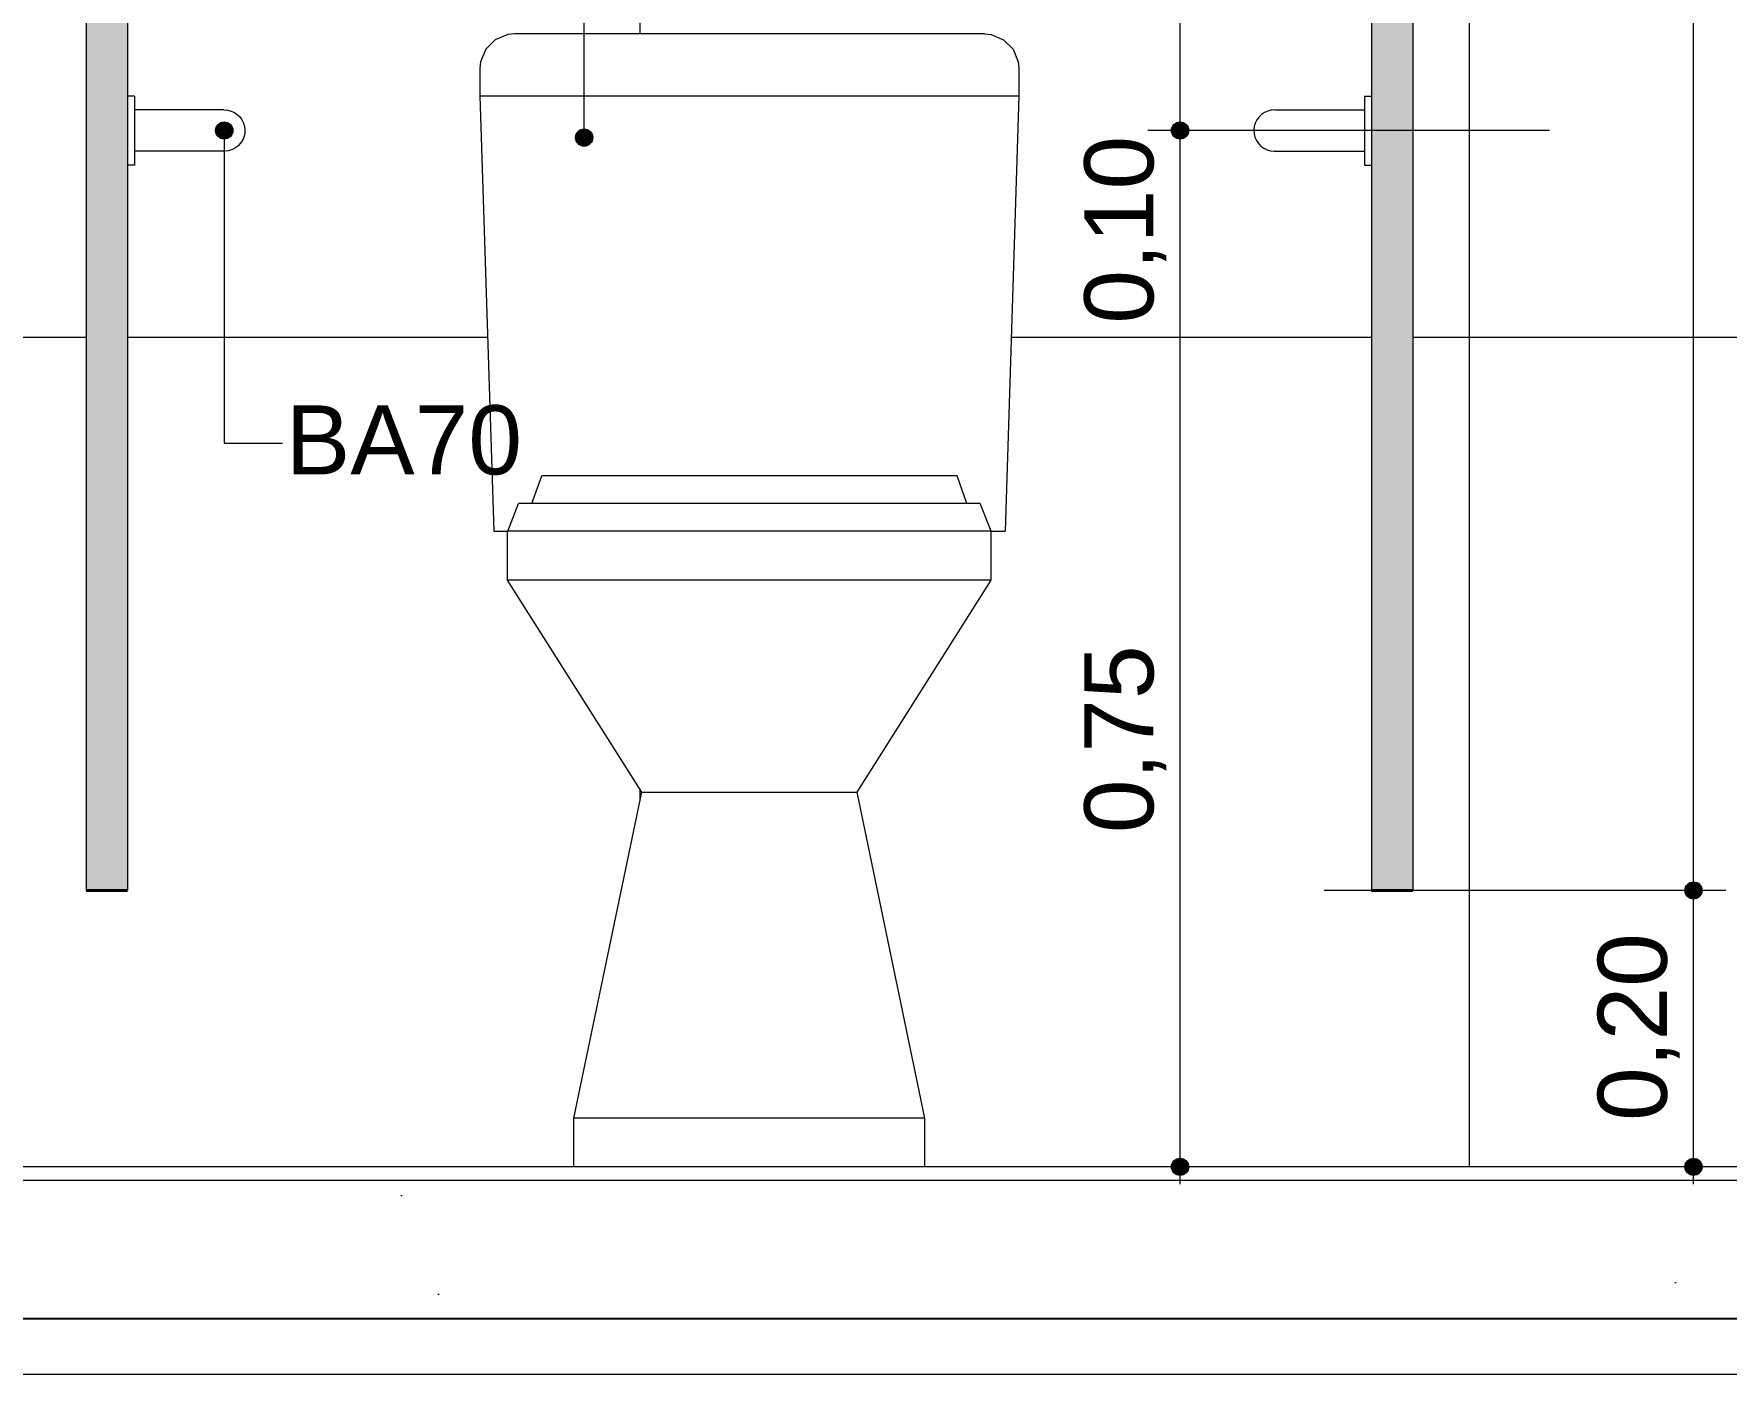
# Model space of a CAD drawing. Header units: metres. Extents: x -1.8 to 75.3, y -2 to 2.8.
# Drawn here: x 30.625 to 31.849, y -2.048 to -1.078 of the extents above; entities that cross this region are included whole.
import ezdxf

# ---------------------------------------------------------------- set-up
doc = ezdxf.new("R2010")
doc.units = ezdxf.units.M
doc.header["$MEASUREMENT"] = 0
doc.layers.add('COTAS CORTE', color=7, linetype='Continuous')
doc.layers.add('NOTAS-LAYOUT.EXEC', color=7, linetype='Continuous')
for name, color, linetype, lineweight, true_color in [('COTAS CORTE_Caneta_No__25', 7, 'Continuous', 13, 0x982312), ('LAJES.EST_Caneta_No__254', 7, 'Continuous', 0, 0xd1c9ad), ('LAJES.EST_Caneta_No__97', 7, 'Continuous', 13, 0x6b6b6b), ('LOUCAS-METAIS.ARQ_Caneta_No__13', 7, 'Continuous', 0, 0xaaaaaa), ('LOUCAS-METAIS.ARQ_Caneta_No__96', 7, 'Continuous', 0, 0xb6b6b6), ('PAREDE CONSTRUIR_Caneta_No__97', 7, 'Continuous', 13, 0x6b6b6b), ('PAREDE.ARQ_Caneta_No__97', 7, 'Continuous', 13, 0x6b6b6b)]:
    doc.layers.add(name, color=color, linetype=linetype, lineweight=lineweight, true_color=true_color)
for name, color, linetype, lineweight in [('LAJES.EST_Caneta_No__241', 7, 'Continuous', 13), ('LAJES.EST_Caneta_No__4', 7, 'Continuous', 25), ('LAJES.EST_Caneta_No__7', 7, 'Continuous', 13), ('NOTAS-LAYOUT.EXEC_Caneta_No__241', 7, 'Continuous', 13), ('NOTAS-LAYOUT.EXEC_Caneta_No__5', 7, 'Continuous', 20), ('PAREDE.ARQ_Caneta_No__1', 7, 'Continuous', 40), ('PAREDE.ARQ_Caneta_No__241', 7, 'Continuous', 13)]:
    doc.layers.add(name, color=color, linetype=linetype, lineweight=lineweight)
doc.styles.add('GENERATED_STYLE_1', font='arial.ttf')
doc.dimstyles.new('GENERATED_STYLE__2', dxfattribs={"dimtxt": 0.05, "dimasz": 0.02375, "dimexe": 0.18, "dimexo": 0.267183, "dimgap": 0, "dimtad": 1, "dimzin": 0, "dimdsep": 46, "dimtxsty": 'GENERATED_STYLE_1', "dimblk": 'ARROWHEAD_11', "dimblk1": 'ARROWHEAD_11', "dimblk2": 'ARROWHEAD_11', "dimcen": 0.09, "dimclrd": 256, "dimclre": 256, "dimclrt": 256, "dimadec": 0, "dimazin": 0, "dimtfac": 1, "dimtdec": 4, "dimtmove": 0, "dimatfit": 3, "dimfxl": 0, "dimtolj": 1, "dimtzin": 0, "dimarcsym": 0})
pattern_1 = [(45, (66.262766, -1.873244), (-0.0079549513, 0.0079549513), [0, -0.0075, 0, -0.01125]), (110, (66.287766, -1.873244), (0.010571542, 0.0038477266), [0, -0.0055, 0, -0.0095])]

# ---------------------------------------------------------------- blocks, each defined once
blk = doc.blocks.new('*D135', base_point=(66.2628, -1.8982))
at = {"layer": 'COTAS CORTE_Caneta_No__25', "linetype": 'Continuous', "lineweight": 13, "true_color": 0x982312}
for points in [[(29.4697, 1.2518), (29.4702, 1.2494), (29.4716, 1.2473), (29.4736, 1.246), (29.476, 1.2455), (29.4784, 1.246), (29.4804, 1.2473), (29.4818, 1.2494), (29.4822, 1.2518), (29.4818, 1.2541), (29.4804, 1.2562), (29.4784, 1.2575), (29.476, 1.258), (29.4736, 1.2575), (29.4716, 1.2562), (29.4702, 1.2541)], [(29.4697, -1.8982), (29.4702, -1.9006), (29.4716, -1.9027), (29.4736, -1.904), (29.476, -1.9045), (29.4784, -1.904), (29.4804, -1.9027), (29.4818, -1.9006), (29.4822, -1.8982), (29.4818, -1.8959), (29.4804, -1.8938), (29.4784, -1.8925), (29.476, -1.892), (29.4736, -1.8925), (29.4716, -1.8938), (29.4702, -1.8959)]]:
    blk.add_hatch(color=24, dxfattribs=at).paths.add_polyline_path(points)
at = {"layer": 'COTAS CORTE_Caneta_No__25', "color": 24, "linetype": 'Continuous', "lineweight": 13, "true_color": 0x982312}
for p, q in [((29.4697, 1.2518), (29.4525, 1.2518)), ((29.7432, 1.2518), (29.4822, 1.2518)), ((29.476, -1.892), (29.476, 1.2455)), ((29.4697, -1.8982), (29.4525, -1.8982)), ((29.476, -1.9107), (29.476, -1.9045)), ((29.7432, -1.8982), (29.4822, -1.8982))]:
    blk.add_line(p, q, dxfattribs=at)
for centre in [(29.476, 1.2518), (29.476, -1.8982)]:
    blk.add_circle(centre, 0.00625, dxfattribs=at)
at = {"layer": 'COTAS CORTE_Caneta_No__25', "color": 24, "lineweight": 13, "true_color": 0x982312, "char_height": 0.05, "attachment_point": 7, "rotation": 90, "style": 'GENERATED_STYLE_1'}
for s, insert in [('\\A1;{\\pql;\\fArial|b0|i0|c0|p0;\\W1.000000;0,01}', (29.466, 1.112)), ('\\A1;{\\pql;\\fArial|b0|i0|c0|p0;\\W1.000000;3,15}', (29.466, -0.4567))]:
    blk.add_mtext(s, dxfattribs=dict(at, insert=insert))
blk = doc.blocks.new('ARROWHEAD_11')
at = {"color": 0, "linetype": 'Continuous', "lineweight": 0}
blk.add_line((0, 0), (-1, 0), dxfattribs=at)
at = {"color": 0, "linetype": 'Continuous', "lineweight": 0, "const_width": 0.25, "flags": 128}
blk.add_lwpolyline([(-0.125, 0, 1), (0.125, 0, 1)], format="xyb", close=True, dxfattribs=at)
blk = doc.blocks.new('*D139', base_point=(66.2628, -1.8982))
at = {"layer": 'COTAS CORTE_Caneta_No__25', "linetype": 'Continuous', "lineweight": 13, "true_color": 0x982312}
for points in [[(31.8194, -1.6982), (31.8199, -1.7006), (31.8213, -1.7027), (31.8233, -1.704), (31.8257, -1.7045), (31.8281, -1.704), (31.8301, -1.7027), (31.8315, -1.7006), (31.8319, -1.6982), (31.8315, -1.6959), (31.8301, -1.6938), (31.8281, -1.6925), (31.8257, -1.692), (31.8233, -1.6925), (31.8213, -1.6938), (31.8199, -1.6959)], [(31.8194, -1.8982), (31.8199, -1.9006), (31.8213, -1.9027), (31.8233, -1.904), (31.8257, -1.9045), (31.8281, -1.904), (31.8301, -1.9027), (31.8315, -1.9006), (31.8319, -1.8982), (31.8315, -1.8959), (31.8301, -1.8938), (31.8281, -1.8925), (31.8257, -1.892), (31.8233, -1.8925), (31.8213, -1.8938), (31.8199, -1.8959)]]:
    blk.add_hatch(color=24, dxfattribs=at).paths.add_polyline_path(points)
at = {"layer": 'COTAS CORTE_Caneta_No__25', "color": 24, "linetype": 'Continuous', "lineweight": 13, "true_color": 0x982312}
for p, q in [((31.8194, -1.6982), (31.5585, -1.6982)), ((31.8491, -1.6982), (31.8319, -1.6982)), ((31.8257, -1.892), (31.8257, -1.7045)), ((31.8194, -1.8982), (31.8023, -1.8982)), ((31.8257, -1.9107), (31.8257, -1.9045)), ((32.0929, -1.8982), (31.8319, -1.8982))]:
    blk.add_line(p, q, dxfattribs=at)
for centre in [(31.8257, -1.6982), (31.8257, -1.8982)]:
    blk.add_circle(centre, 0.00625, dxfattribs=at)
at = {"layer": 'COTAS CORTE_Caneta_No__25', "color": 24, "lineweight": 13, "true_color": 0x982312, "insert": (31.8157, -1.865), "char_height": 0.05, "attachment_point": 7, "rotation": 90, "style": 'GENERATED_STYLE_1'}
blk.add_mtext('\\A1;{\\pql;\\fArial|b0|i0|c0|p0;\\W1.000000;0,20}', dxfattribs=at)
blk = doc.blocks.new('*D140', base_point=(66.2628, -1.8982))
at = {"layer": 'COTAS CORTE_Caneta_No__25', "linetype": 'Continuous', "lineweight": 13, "true_color": 0x982312}
for points in [[(31.8194, 0.1018), (31.8199, 0.0994), (31.8213, 0.0973), (31.8233, 0.096), (31.8257, 0.0955), (31.8281, 0.096), (31.8301, 0.0973), (31.8315, 0.0994), (31.8319, 0.1018), (31.8315, 0.1041), (31.8301, 0.1062), (31.8281, 0.1075), (31.8257, 0.108), (31.8233, 0.1075), (31.8213, 0.1062), (31.8199, 0.1041)], [(31.8194, -1.6982), (31.8199, -1.7006), (31.8213, -1.7027), (31.8233, -1.704), (31.8257, -1.7045), (31.8281, -1.704), (31.8301, -1.7027), (31.8315, -1.7006), (31.8319, -1.6982), (31.8315, -1.6959), (31.8301, -1.6938), (31.8281, -1.6925), (31.8257, -1.692), (31.8233, -1.6925), (31.8213, -1.6938), (31.8199, -1.6959)]]:
    blk.add_hatch(color=24, dxfattribs=at).paths.add_polyline_path(points)
at = {"layer": 'COTAS CORTE_Caneta_No__25', "color": 24, "linetype": 'Continuous', "lineweight": 13, "true_color": 0x982312}
for p, q in [((31.8257, 0.108), (31.8257, 0.1143)), ((31.8194, 0.1018), (31.5585, 0.1018)), ((31.8491, 0.1018), (31.8319, 0.1018)), ((31.8257, -1.692), (31.8257, 0.0955))]:
    blk.add_line(p, q, dxfattribs=at)
blk.add_circle((31.8257, 0.1018), 0.00625, dxfattribs=at)
at = {"layer": 'COTAS CORTE_Caneta_No__25', "color": 24, "lineweight": 13, "true_color": 0x982312, "insert": (31.8157, -0.865), "char_height": 0.05, "attachment_point": 7, "rotation": 90, "style": 'GENERATED_STYLE_1'}
blk.add_mtext('\\A1;{\\pql;\\fArial|b0|i0|c0|p0;\\W1.000000;1,80}', dxfattribs=at)
blk = doc.blocks.new('*D144', base_point=(66.2628, -1.8982))
at = {"layer": 'COTAS CORTE_Caneta_No__25', "linetype": 'Continuous', "lineweight": 13, "true_color": 0x982312}
for points in [[(31.4479, -1.1482), (31.4484, -1.1506), (31.4498, -1.1527), (31.4518, -1.154), (31.4542, -1.1545), (31.4566, -1.154), (31.4586, -1.1527), (31.46, -1.1506), (31.4604, -1.1482), (31.46, -1.1459), (31.4586, -1.1438), (31.4566, -1.1425), (31.4542, -1.142), (31.4518, -1.1425), (31.4498, -1.1438), (31.4484, -1.1459)], [(31.4479, -1.8982), (31.4484, -1.9006), (31.4498, -1.9027), (31.4518, -1.904), (31.4542, -1.9045), (31.4566, -1.904), (31.4586, -1.9027), (31.46, -1.9006), (31.4604, -1.8982), (31.46, -1.8959), (31.4586, -1.8938), (31.4566, -1.8925), (31.4542, -1.892), (31.4518, -1.8925), (31.4498, -1.8938), (31.4484, -1.8959)]]:
    blk.add_hatch(color=24, dxfattribs=at).paths.add_polyline_path(points)
at = {"layer": 'COTAS CORTE_Caneta_No__25', "color": 24, "linetype": 'Continuous', "lineweight": 13, "true_color": 0x982312}
for p, q in [((31.4479, -1.1482), (31.4308, -1.1482)), ((31.7214, -1.1482), (31.4604, -1.1482)), ((31.4542, -1.892), (31.4542, -1.1545)), ((31.4479, -1.8982), (31.4308, -1.8982)), ((31.4542, -1.9107), (31.4542, -1.9045)), ((31.7214, -1.8982), (31.4604, -1.8982))]:
    blk.add_line(p, q, dxfattribs=at)
for centre in [(31.4542, -1.1482), (31.4542, -1.8982)]:
    blk.add_circle(centre, 0.00625, dxfattribs=at)
at = {"layer": 'COTAS CORTE_Caneta_No__25', "color": 24, "lineweight": 13, "true_color": 0x982312, "char_height": 0.05, "attachment_point": 7, "rotation": 90, "style": 'GENERATED_STYLE_1'}
for s, insert in [('\\A1;{\\pql;\\fArial|b0|i0|c0|p0;\\W1.000000;0,10}', (31.4442, -1.288)), ('\\A1;{\\pql;\\fArial|b0|i0|c0|p0;\\W1.000000;0,75}', (31.4442, -1.6567))]:
    blk.add_mtext(s, dxfattribs=dict(at, insert=insert))
blk = doc.blocks.new('*D145', base_point=(66.2628, -1.8982))
at = {"layer": 'COTAS CORTE_Caneta_No__25', "linetype": 'Continuous', "lineweight": 13, "true_color": 0x982312}
for points in [[(31.4479, -1.0482), (31.4484, -1.0506), (31.4498, -1.0527), (31.4518, -1.054), (31.4542, -1.0545), (31.4566, -1.054), (31.4586, -1.0527), (31.46, -1.0506), (31.4604, -1.0482), (31.46, -1.0459), (31.4586, -1.0438), (31.4566, -1.0425), (31.4542, -1.042), (31.4518, -1.0425), (31.4498, -1.0438), (31.4484, -1.0459)], [(31.4479, -1.1482), (31.4484, -1.1506), (31.4498, -1.1527), (31.4518, -1.154), (31.4542, -1.1545), (31.4566, -1.154), (31.4586, -1.1527), (31.46, -1.1506), (31.4604, -1.1482), (31.46, -1.1459), (31.4586, -1.1438), (31.4566, -1.1425), (31.4542, -1.142), (31.4518, -1.1425), (31.4498, -1.1438), (31.4484, -1.1459)]]:
    blk.add_hatch(color=24, dxfattribs=at).paths.add_polyline_path(points)
at = {"layer": 'COTAS CORTE_Caneta_No__25', "color": 24, "linetype": 'Continuous', "lineweight": 13, "true_color": 0x982312}
for p, q in [((31.4479, -1.0482), (31.4308, -1.0482)), ((31.7214, -1.0482), (31.4604, -1.0482)), ((31.4542, -1.142), (31.4542, -1.0545)), ((31.4479, -1.1482), (31.4308, -1.1482)), ((31.7214, -1.1482), (31.4604, -1.1482))]:
    blk.add_line(p, q, dxfattribs=at)
for centre in [(31.4542, -1.0482), (31.4542, -1.1482)]:
    blk.add_circle(centre, 0.00625, dxfattribs=at)
blk = doc.blocks.new('Label_22_8', base_point=(31.023, -1.1533))
at = {"layer": 'NOTAS-LAYOUT.EXEC', "linetype": 'Continuous', "lineweight": 0, "true_color": 0x000000}
blk.add_hatch(color=18, dxfattribs=at).paths.add_polyline_path([(31.0168, -1.1533), (31.0172, -1.1557), (31.0186, -1.1577), (31.0206, -1.1591), (31.023, -1.1595), (31.0254, -1.1591), (31.0274, -1.1577), (31.0288, -1.1557), (31.0293, -1.1533), (31.0288, -1.1509), (31.0274, -1.1489), (31.0254, -1.1475), (31.023, -1.147), (31.0206, -1.1475), (31.0186, -1.1489), (31.0172, -1.1509)])
at = {"layer": 'NOTAS-LAYOUT.EXEC_Caneta_No__241', "color": 7, "linetype": 'Continuous', "lineweight": 13}
for p, q in [((31.023, -1.147), (31.023, -0.8998)), ((31.023, -0.8998), (31.173, -0.8998))]:
    blk.add_line(p, q, dxfattribs=at)
at = {"layer": 'NOTAS-LAYOUT.EXEC_Caneta_No__5', "color": 7, "linetype": 'Continuous', "lineweight": 20}
blk.add_circle((31.023, -1.1533), 0.00625, dxfattribs=at)
at = {"layer": 'NOTAS-LAYOUT.EXEC_Caneta_No__241', "color": 7, "lineweight": 13, "insert": (31.1755, -0.8725), "char_height": 0.05, "attachment_point": 1, "style": 'GENERATED_STYLE_1'}
blk.add_mtext('\\A1;{\\pql;\\pt0,241;\\fArial|b0|i0|c0|p0;\\W1.000000;VS01\\fArial|b0|i0|c0|p0;\\W1.000000;\\A1{\\H.66x;\\S^  ;}\\fArial|b0|i0|c0|p0;\\W1.000000;\\fArial|b0|i0|c0|p0;\\W1.000000;\\A1{\\H.66x;\\S^  ;}\\fArial|b0|i0|c0|p0;\\W1.000000;\\fArial|b0|i0|c0|p0;\\W1.000000;\\fArial|b0|i0|c0|p0;\\W1.000000;\\fArial|b0|i0|c0|p0;\\W1.000000;\\fArial|b0|i0|c0|p0;\\W1.000000;\\fArial|b0|i0|c0|p0;\\W1.000000;\\fArial|b0|i0|c0|p0;\\W1.000000;\\A1{\\H.66x;\\S^  ;}\\fArial|b0|i0|c0|p0;\\W1.000000;\\fArial|b0|i0|c0|p0;\\W1.000000;\\A1{\\H.66x;\\S^  ;}\\fArial|b0|i0|c0|p0;\\W1.000000;\\fArial|b0|i0|c0|p0;\\W1.000000;\\fArial|b0|i0|c0|p0;\\W1.000000;\\fArial|b0|i0|c0|p0;\\W1.000000;\\fArial|b0|i0|c0|p0;\\W1.000000;\\fArial|b0|i0|c0|p0;\\W1.000000;\\fArial|b0|i0|c0|p0;\\W1.000000;\\A1{\\H.66x;\\S^  ;}\\fArial|b0|i0|c0|p0;\\W1.000000;\\fArial|b0|i0|c0|p0;\\W1.000000;\\A1{\\H.66x;\\S^  ;}\\fArial|b0|i0|c0|p0;\\W1.000000;\\fArial|b0|i0|c0|p0;\\W1.000000;\\fArial|b0|i0|c0|p0;\\W1.000000;\\fArial|b0|i0|c0|p0;\\W1.000000;\\fArial|b0|i0|c0|p0;\\W1.000000;\\fArial|b0|i0|c0|p0;\\W1.000000;\\fArial|b0|i0|c0|p0;\\W1.000000;\\A1{\\H.66x;\\S^  ;}\\fArial|b0|i0|c0|p0;\\W1.000000;\\fArial|b0|i0|c0|p0;\\W1.000000;\\A1{\\H.66x;\\S^  ;}\\fArial|b0|i0|c0|p0;\\W1.000000;\\fArial|b0|i0|c0|p0;\\W1.000000;\\fArial|b0|i0|c0|p0;\\W1.000000;\\fArial|b0|i0|c0|p0;\\W1.000000;\\fArial|b0|i0|c0|p0;\\W1.000000;\\fArial|b0|i0|c0|p0;\\W1.000000;\\fArial|b0|i0|c0|p0;\\W1.000000;\\A1{\\H.66x;\\S^  ;}\\fArial|b0|i0|c0|p0;\\W1.000000;\\fArial|b0|i0|c0|p0;\\W1.000000;\\A1{\\H.66x;\\S^  ;}\\fArial|b0|i0|c0|p0;\\W1.000000;\\fArial|b0|i0|c0|p0;\\W1.000000;\\fArial|b0|i0|c0|p0;\\W1.000000;\\fArial|b0|i0|c0|p0;\\W1.000000;\\fArial|b0|i0|c0|p0;\\W1.000000;\\fArial|b0|i0|c0|p0;\\W1.000000;\\fArial|b0|i0|c0|p0;\\W1.000000;\\A1{\\H.66x;\\S^  ;}\\fArial|b0|i0|c0|p0;\\W1.000000;}', dxfattribs=at)
blk = doc.blocks.new('Label_26_8', base_point=(30.7626, -1.1482))
at = {"layer": 'NOTAS-LAYOUT.EXEC', "linetype": 'Continuous', "lineweight": 0, "true_color": 0x000000}
blk.add_hatch(color=18, dxfattribs=at).paths.add_polyline_path([(30.7563, -1.1482), (30.7568, -1.1506), (30.7582, -1.1527), (30.7602, -1.154), (30.7626, -1.1545), (30.765, -1.154), (30.767, -1.1527), (30.7684, -1.1506), (30.7688, -1.1482), (30.7684, -1.1459), (30.767, -1.1438), (30.765, -1.1425), (30.7626, -1.142), (30.7602, -1.1425), (30.7582, -1.1438), (30.7568, -1.1459)])
at = {"layer": 'NOTAS-LAYOUT.EXEC_Caneta_No__241', "color": 7, "linetype": 'Continuous', "lineweight": 13}
for p, q in [((30.7626, -1.1545), (30.7626, -1.3745)), ((30.7626, -1.3745), (30.8047, -1.3745))]:
    blk.add_line(p, q, dxfattribs=at)
at = {"layer": 'NOTAS-LAYOUT.EXEC_Caneta_No__5', "color": 7, "linetype": 'Continuous', "lineweight": 20}
blk.add_circle((30.7626, -1.1482), 0.00625, dxfattribs=at)
at = {"layer": 'NOTAS-LAYOUT.EXEC_Caneta_No__241', "color": 7, "lineweight": 13, "insert": (30.8072, -1.3471), "char_height": 0.05, "attachment_point": 1, "style": 'GENERATED_STYLE_1'}
blk.add_mtext('\\A1;{\\pql;\\pt0,241;\\fArial|b0|i0|c0|p0;\\W1.000000;BA70\\fArial|b0|i0|c0|p0;\\W1.000000;\\A1{\\H.66x;\\S^  ;}\\fArial|b0|i0|c0|p0;\\W1.000000;\\fArial|b0|i0|c0|p0;\\W1.000000;\\A1{\\H.66x;\\S^  ;}\\fArial|b0|i0|c0|p0;\\W1.000000;\\fArial|b0|i0|c0|p0;\\W1.000000;\\fArial|b0|i0|c0|p0;\\W1.000000;\\fArial|b0|i0|c0|p0;\\W1.000000;\\fArial|b0|i0|c0|p0;\\W1.000000;\\fArial|b0|i0|c0|p0;\\W1.000000;\\fArial|b0|i0|c0|p0;\\W1.000000;\\A1{\\H.66x;\\S^  ;}\\fArial|b0|i0|c0|p0;\\W1.000000;\\fArial|b0|i0|c0|p0;\\W1.000000;\\A1{\\H.66x;\\S^  ;}\\fArial|b0|i0|c0|p0;\\W1.000000;\\fArial|b0|i0|c0|p0;\\W1.000000;\\fArial|b0|i0|c0|p0;\\W1.000000;\\fArial|b0|i0|c0|p0;\\W1.000000;\\fArial|b0|i0|c0|p0;\\W1.000000;\\fArial|b0|i0|c0|p0;\\W1.000000;\\fArial|b0|i0|c0|p0;\\W1.000000;\\A1{\\H.66x;\\S^  ;}\\fArial|b0|i0|c0|p0;\\W1.000000;\\fArial|b0|i0|c0|p0;\\W1.000000;\\A1{\\H.66x;\\S^  ;}\\fArial|b0|i0|c0|p0;\\W1.000000;\\fArial|b0|i0|c0|p0;\\W1.000000;\\fArial|b0|i0|c0|p0;\\W1.000000;\\fArial|b0|i0|c0|p0;\\W1.000000;\\fArial|b0|i0|c0|p0;\\W1.000000;\\fArial|b0|i0|c0|p0;\\W1.000000;\\fArial|b0|i0|c0|p0;\\W1.000000;\\A1{\\H.66x;\\S^  ;}\\fArial|b0|i0|c0|p0;\\W1.000000;\\fArial|b0|i0|c0|p0;\\W1.000000;\\A1{\\H.66x;\\S^  ;}\\fArial|b0|i0|c0|p0;\\W1.000000;\\fArial|b0|i0|c0|p0;\\W1.000000;\\fArial|b0|i0|c0|p0;\\W1.000000;\\fArial|b0|i0|c0|p0;\\W1.000000;\\fArial|b0|i0|c0|p0;\\W1.000000;\\fArial|b0|i0|c0|p0;\\W1.000000;\\fArial|b0|i0|c0|p0;\\W1.000000;\\A1{\\H.66x;\\S^  ;}\\fArial|b0|i0|c0|p0;\\W1.000000;\\fArial|b0|i0|c0|p0;\\W1.000000;\\A1{\\H.66x;\\S^  ;}\\fArial|b0|i0|c0|p0;\\W1.000000;\\fArial|b0|i0|c0|p0;\\W1.000000;\\fArial|b0|i0|c0|p0;\\W1.000000;\\fArial|b0|i0|c0|p0;\\W1.000000;\\fArial|b0|i0|c0|p0;\\W1.000000;\\fArial|b0|i0|c0|p0;\\W1.000000;\\fArial|b0|i0|c0|p0;\\W1.000000;\\A1{\\H.66x;\\S^  ;}\\fArial|b0|i0|c0|p0;\\W1.000000;}', dxfattribs=at)

msp = doc.modelspace()

# ---------------------------------------------------------------- hatches: boundary and pattern name
at = {"layer": 'LAJES.EST_Caneta_No__254', "linetype": 'Continuous', "lineweight": 0, "true_color": 0xd1c9ad}
h = msp.add_hatch(dxfattribs=at)
h.set_pattern_fill('Haie_OD_0008', color=9, style=0, pattern_type=2)
h.set_pattern_definition([(45, (66.26277, -1.39824), (-0.159099, 0.159099), [0, -0.15, 0, -0.225]), (110, (66.76277, -1.39824), (0.2114308, 0.0769545), [0, -0.11, 0, -0.19])])
h.paths.add_polyline_path([(29.759, -1.9082), (33.6631, -1.9082), (33.6631, -1.8982), (29.759, -1.8982)])
at = {"layer": 'LAJES.EST_Caneta_No__97', "linetype": 'Continuous', "lineweight": 13, "true_color": 0x6b6b6b}
h = msp.add_hatch(dxfattribs=at)
h.set_pattern_fill('AR_CONC_0008', color=251, style=0, pattern_type=2)
h.set_pattern_definition([(50, (66.26277, -1.89824), (-0.546554, 0.047817), [0.05715, -0.62865]), (355, (66.26277, -1.89824), (-0.10573, 0.5731705), [0.04572, -0.502922]), (100.4514, (66.3083, -1.90223), (0.440824, 0.525353), [0.04857, -0.534271]), (46.1842, (66.2628, -1.74584), (-0.813237, 0.126127), [0.085725, -0.942975]), (96.6356, (66.3305, -1.75635), (0.712212, 0.742278), [0.072855, -0.801407]), (351.1842, (66.2628, -1.74584), (0.712212, 0.742278), [0.06858, -0.75438]), (21, (66.33897, -1.78394), (-0.454843, 0.3067956), [0.05715, -0.62865]), (326, (66.33897, -1.78394), (0.185406, 0.552564), [0.04572, -0.50292]), (71.4514, (66.37687, -1.8095), (0.640249, 0.245768), [0.04857, -0.53427]), (37.5, (66.26277, -1.89824), (0.0092658, 0.2536651), [0, -0.496824, 0, -0.51054, 0, -0.504825]), (7.5, (66.26277, -1.89824), (0.200459, 0.3005417), [0, -0.291084, 0, -0.485394, 0, -0.192405]), (327.5, (66.09284, -1.89824), (-0.4067718, 0.0171862), [0, -0.1905, 0, -0.59436, 0, -0.78867]), (317.5, (66.01664, -1.89824), (0.4443875, 0.0762795), [0, -0.24765, 0, -0.394716, 0, -0.56007])])
h.paths.add_polyline_path([(29.759, -2.0082), (33.6631, -2.0082), (33.6631, -1.9082), (29.759, -1.9082)])
at = {"layer": 'PAREDE CONSTRUIR_Caneta_No__97', "linetype": 'Continuous', "lineweight": 13, "true_color": 0x6b6b6b}
h = msp.add_hatch(dxfattribs=at)
h.set_pattern_fill('Ceramica_60_x_60_0008', color=251, style=0, pattern_type=2)
h.set_pattern_definition([(0, (33.4631, -1.89824), (0, 0.6), []), (90, (33.4631, -1.89824), (-0.6, 0), [])])
h.paths.add_polyline_path([(29.759, 1.2518), (29.759, 1.1418), (29.769, 1.1418), (29.769, 1.0918), (29.769, 0.3118), (29.769, 0.2618), (29.759, 0.2618), (29.759, -1.8982), (31.0156, -1.8982), (31.0156, -1.8629), (31.0647, -1.627), (30.9676, -1.4736), (30.9676, -1.4382), (30.9576, -1.4382), (30.9476, -1.1232), (30.9476, -1.1032), (30.9481, -1.0984), (30.9518, -1.0894), (30.9587, -1.0825), (30.9677, -1.0787), (30.9726, -1.0782), (31.1226, -1.0782), (31.1226, -1.0732), (31.1626, -1.0732), (31.1626, -1.0782), (31.3126, -1.0782), (31.3175, -1.0787), (31.3265, -1.0825), (31.3334, -1.0894), (31.3371, -1.0984), (31.3376, -1.1032), (31.3376, -1.1232), (31.3276, -1.4382), (31.3176, -1.4382), (31.3176, -1.4736), (31.2205, -1.627), (31.2696, -1.8629), (31.2696, -1.8982), (31.9456, -1.8982), (31.9456, -1.8629), (31.9947, -1.627), (31.8976, -1.4736), (31.8976, -1.4382), (31.8876, -1.4382), (31.8776, -1.1232), (31.8776, -1.1032), (31.8781, -1.0984), (31.8818, -1.0894), (31.8887, -1.0825), (31.8977, -1.0787), (31.9026, -1.0782), (32.0526, -1.0782), (32.0526, -1.0732), (32.0926, -1.0732), (32.0926, -1.0782), (32.2426, -1.0782), (32.2475, -1.0787), (32.2565, -1.0825), (32.2634, -1.0894), (32.2671, -1.0984), (32.2676, -1.1032), (32.2676, -1.1232), (32.2576, -1.4382), (32.2476, -1.4382), (32.2476, -1.4736), (32.1505, -1.627), (32.1996, -1.8629), (32.1996, -1.8982), (33.4631, -1.8982), (33.4631, 0.2618), (33.4531, 0.2618), (33.4531, 0.3118), (33.4531, 1.0918), (33.4531, 1.1418), (33.4631, 1.1418), (33.4631, 1.2518)])
h.paths.add_polyline_path([(29.8877, -0.4501), (29.8882, -0.4427), (29.8909, -0.4357), (29.8956, -0.4299), (29.9017, -0.4257), (29.9089, -0.4235), (29.9163, -0.4235), (29.9234, -0.4257), (29.9296, -0.4299), (29.9342, -0.4357), (29.937, -0.4427), (29.9375, -0.4501), (29.9359, -0.4574), (29.9321, -0.4638), (29.9276, -0.4681), (29.9276, -1.1285), (29.9296, -1.1299), (29.9342, -1.1357), (29.937, -1.1427), (29.9375, -1.1501), (29.9359, -1.1574), (29.9321, -1.1638), (29.9267, -1.1689), (29.92, -1.1721), (29.9126, -1.1732), (29.9052, -1.1721), (29.8985, -1.1689), (29.893, -1.1638), (29.8893, -1.1574), (29.8877, -1.1501), (29.8882, -1.1427), (29.8909, -1.1357), (29.8956, -1.1299), (29.8976, -1.1285), (29.8976, -0.4681), (29.893, -0.4638), (29.8893, -0.4574)], flags=0)
h.paths.add_polyline_path([(30.0475, -0.9651), (30.0475, -0.961), (30.0476, -0.9545), (30.048, -0.936), (30.0491, -0.9323), (30.0499, -0.9296), (30.0547, -0.9236), (30.0619, -0.9197), (30.0703, -0.9183), (30.1991, -0.9183), (30.1991, -0.8994), (30.2261, -0.8994), (30.2261, -0.9183), (30.3549, -0.9183), (30.3633, -0.9197), (30.3704, -0.9236), (30.3753, -0.9296), (30.376, -0.9323), (30.3772, -0.936), (30.3775, -0.9545), (30.3777, -0.961), (30.3777, -1.0168), (30.3768, -1.0504), (30.3746, -1.0839), (30.3711, -1.1173), (30.3662, -1.1505), (30.36, -1.1836), (30.3549, -1.2036), (30.348, -1.2232), (30.3394, -1.2422), (30.3292, -1.2605), (30.3174, -1.2778), (30.2969, -1.2993), (30.2795, -1.3105), (30.2795, -1.4771), (30.1456, -1.4771), (30.1456, -1.3105), (30.1283, -1.2993), (30.1078, -1.2778), (30.096, -1.2605), (30.0857, -1.2422), (30.0772, -1.2232), (30.0703, -1.2036), (30.0652, -1.1836), (30.059, -1.1505), (30.0541, -1.1173), (30.0506, -1.0839), (30.0483, -1.0504), (30.0475, -1.0168), (30.0475, -0.9658)], flags=0)
h.paths.add_polyline_path([(30.4877, -1.1501), (30.4882, -1.1427), (30.4909, -1.1357), (30.4956, -1.1299), (30.4976, -1.1285), (30.4976, -0.4681), (30.493, -0.4638), (30.4893, -0.4574), (30.4877, -0.4501), (30.4882, -0.4427), (30.4909, -0.4357), (30.4956, -0.4299), (30.5017, -0.4257), (30.5089, -0.4235), (30.5163, -0.4235), (30.5234, -0.4257), (30.5296, -0.4299), (30.5342, -0.4357), (30.537, -0.4427), (30.5375, -0.4501), (30.5359, -0.4574), (30.5321, -0.4638), (30.5276, -0.4681), (30.5276, -1.1285), (30.5296, -1.1299), (30.5342, -1.1357), (30.537, -1.1427), (30.5375, -1.1501), (30.5359, -1.1574), (30.5321, -1.1638), (30.5267, -1.1689), (30.52, -1.1721), (30.5126, -1.1732), (30.5052, -1.1721), (30.4985, -1.1689), (30.493, -1.1638), (30.4893, -1.1574)], flags=0)
h.paths.add_polyline_path([(30.6926, -1.6982), (30.6626, -1.6982), (30.6626, 0.1018), (30.6926, 0.1018), (30.6926, -0.3235), (30.6975, -0.3235), (30.6975, -0.3332), (30.7034, -0.3332), (30.7192, -0.335), (30.7351, -0.3406), (30.7494, -0.3495), (30.7612, -0.3614), (30.7702, -0.3757), (30.7757, -0.3915), (30.7775, -0.4074), (30.7775, -0.9891), (30.7757, -1.005), (30.7702, -1.0208), (30.7612, -1.0351), (30.7494, -1.047), (30.7351, -1.0559), (30.7192, -1.0615), (30.7034, -1.0632), (30.6975, -1.0632), (30.6975, -1.0732), (30.6926, -1.0732), (30.6926, -1.1233), (30.6976, -1.1233), (30.6976, -1.1332), (30.7623, -1.1332), (30.7649, -1.1334), (30.7675, -1.1341), (30.7699, -1.1351), (30.772, -1.1366), (30.7739, -1.1384), (30.7754, -1.1405), (30.7766, -1.1429), (30.7773, -1.1454), (30.7776, -1.148), (30.7774, -1.1506), (30.7768, -1.1531), (30.7757, -1.1555), (30.7742, -1.1577), (30.7724, -1.1596), (30.7703, -1.1611), (30.768, -1.1622), (30.7654, -1.163), (30.7628, -1.1632), (30.6976, -1.1632), (30.6976, -1.1732), (30.6926, -1.1732)], flags=0)
h.paths.add_polyline_path([(31.5076, -1.148), (31.5079, -1.1454), (31.5086, -1.1429), (31.5097, -1.1405), (31.5113, -1.1384), (31.5131, -1.1366), (31.5153, -1.1351), (31.5177, -1.1341), (31.5202, -1.1334), (31.5228, -1.1332), (31.5453, -1.1332), (31.5693, -1.1332), (31.5876, -1.1332), (31.5876, -1.1233), (31.5926, -1.1233), (31.5926, -1.0732), (31.5876, -1.0732), (31.5876, -1.0632), (31.5818, -1.0632), (31.5659, -1.0615), (31.5501, -1.0559), (31.5358, -1.047), (31.5239, -1.0351), (31.515, -1.0208), (31.5094, -1.005), (31.5076, -0.9891), (31.5076, -0.4074), (31.5094, -0.3915), (31.515, -0.3757), (31.5239, -0.3614), (31.5358, -0.3495), (31.5501, -0.3406), (31.5659, -0.335), (31.5818, -0.3332), (31.5876, -0.3332), (31.5876, -0.3235), (31.5926, -0.3235), (31.5926, 0.1018), (31.6226, 0.1018), (31.6226, -1.6982), (31.5926, -1.6982), (31.5926, -1.1732), (31.5876, -1.1732), (31.5876, -1.1632), (31.5692, -1.1632), (31.5564, -1.1632), (31.545, -1.1632), (31.5223, -1.1632), (31.5197, -1.163), (31.5172, -1.1622), (31.5149, -1.1611), (31.5127, -1.1596), (31.5109, -1.1577), (31.5095, -1.1555), (31.5084, -1.1531), (31.5078, -1.1506)], flags=0)
h.paths.add_polyline_path([(32.5526, -1.6982), (32.5226, -1.6982), (32.5226, 0.1018), (32.5526, 0.1018)], flags=0)
h.paths.add_polyline_path([(32.8991, 0.2038), (32.8891, 0.2038), (32.8891, 0.2158), (32.9591, 0.2158), (32.9591, 0.2188), (32.9726, 0.2188), (32.9691, 0.2318), (32.9744, 0.2518), (32.9891, 0.2664), (33.0091, 0.2718), (33.0291, 0.2664), (33.0437, 0.2518), (33.0491, 0.2318), (33.0456, 0.2188), (33.0591, 0.2188), (33.0591, 0.2158), (33.1291, 0.2158), (33.1291, 0.2038), (33.1191, 0.2038), (33.1191, 0.2018), (33.0337, 0.2018), (33.0291, 0.1971), (33.0201, 0.1947), (33.0201, -0.0054), (33.0211, -0.0046), (33.0461, 0.0009), (33.0711, -0.0046), (33.0894, -0.0196), (33.0961, -0.0401), (33.0961, -0.0555), (33.0894, -0.076), (33.0711, -0.091), (33.0571, -0.0941), (33.0566, -0.1248), (33.0561, -0.2092), (33.0591, -0.2092), (33.0591, -0.2452), (33.0526, -0.2452), (33.0525, -0.2635), (33.0589, -0.3292), (33.0722, -0.4068), (33.0939, -0.483), (33.0943, -0.4842), (33.0953, -0.4869), (33.1248, -0.5622), (33.1513, -0.6405), (33.1712, -0.719), (33.1844, -0.7977), (33.1846, -0.9335), (33.1836, -0.9485), (33.1806, -0.9634), (33.1757, -0.9778), (33.169, -0.9915), (33.1605, -1.0042), (33.1505, -1.0156), (33.139, -1.0257), (33.1263, -1.0341), (33.1127, -1.0409), (33.0982, -1.0458), (33.0833, -1.0488), (33.0681, -1.0498), (33.0529, -1.0488), (33.0379, -1.0458), (33.0235, -1.0409), (33.0098, -1.0341), (32.9971, -1.0257), (32.9857, -1.0156), (32.9756, -1.0042), (32.9672, -0.9915), (32.9604, -0.9778), (32.9555, -0.9634), (32.9526, -0.9485), (32.9516, -0.9335), (32.9516, -0.8372), (32.9501, -0.8372), (32.9501, -0.828), (32.9341, -0.8322), (32.9171, -0.8277), (32.9046, -0.8152), (32.9001, -0.7982), (32.9046, -0.7812), (32.9171, -0.7688), (32.9341, -0.7642), (32.9456, -0.7673), (32.9456, -0.7562), (32.9636, -0.7562), (32.9636, -0.7742), (32.9616, -0.7742), (32.9616, -0.7793), (32.9625, -0.7802), (32.9981, -0.7802), (32.9981, -0.2452), (32.9591, -0.2452), (32.9591, -0.2092), (32.9981, -0.2092), (32.9981, -0.0617), (32.9961, -0.0555), (32.9961, -0.0401), (32.9981, -0.0339), (32.9981, 0.1947), (32.9891, 0.1971), (32.9844, 0.2018), (32.8991, 0.2018)], flags=0)
at = {"layer": 'PAREDE.ARQ_Caneta_No__97', "linetype": 'Continuous', "lineweight": 13, "true_color": 0x6b6b6b}
h = msp.add_hatch(dxfattribs=at)
h.set_pattern_fill('cut_stone_0008', color=251, style=0, pattern_type=2)
h.set_pattern_definition(pattern_1)
h.paths.add_polyline_path([(30.6926, 0.1018), (30.6626, 0.1018), (30.6626, -1.6982), (30.6926, -1.6982)])
h = msp.add_hatch(dxfattribs=at)
h.set_pattern_fill('cut_stone_0008', color=251, style=0, pattern_type=2)
h.set_pattern_definition(pattern_1)
h.paths.add_polyline_path([(31.6226, 0.1018), (31.5926, 0.1018), (31.5926, -1.6982), (31.6226, -1.6982)])

# ---------------------------------------------------------------- linework, layer by layer
at = {"layer": 'LAJES.EST_Caneta_No__241', "color": 7, "linetype": 'Continuous', "lineweight": 13}
msp.add_line((29.559, -2.0482), (33.6631, -2.0482), dxfattribs=at)
at = {"layer": 'LAJES.EST_Caneta_No__4', "color": 7, "linetype": 'Continuous', "lineweight": 25}
msp.add_line((33.6631, -2.0082), (29.759, -2.0082), dxfattribs=at)
at = {"layer": 'LAJES.EST_Caneta_No__7', "color": 7, "linetype": 'Continuous', "lineweight": 13}
for p, q in [((33.4631, -1.8982), (29.759, -1.8982)), ((33.6631, -1.9082), (29.759, -1.9082))]:
    msp.add_line(p, q, dxfattribs=at)
at = {"layer": 'LOUCAS-METAIS.ARQ_Caneta_No__13', "color": 253, "linetype": 'Continuous', "lineweight": 0, "true_color": 0xaaaaaa}
for p, q in [((30.9518, -1.0894), (30.9481, -1.0984)), ((30.9587, -1.0825), (30.9518, -1.0894)), ((30.9677, -1.0787), (30.9587, -1.0825)), ((30.9726, -1.0782), (30.9677, -1.0787)), ((30.9742, -1.0782), (30.9726, -1.0782)), ((30.9778, -1.0782), (30.9742, -1.0782)), ((30.9832, -1.0782), (30.9778, -1.0782)), ((30.9903, -1.0782), (30.9832, -1.0782)), ((31.2949, -1.0782), (30.9903, -1.0782)), ((31.302, -1.0782), (31.2949, -1.0782)), ((31.3074, -1.0782), (31.302, -1.0782)), ((31.3109, -1.0782), (31.3074, -1.0782)), ((31.3126, -1.0782), (31.3109, -1.0782)), ((31.3126, -1.0782), (31.3175, -1.0787)), ((31.3175, -1.0787), (31.3265, -1.0825)), ((31.3175, -1.0787), (31.3175, -1.0787)), ((31.3265, -1.0825), (31.3334, -1.0894)), ((31.3265, -1.0825), (31.3265, -1.0825)), ((31.3334, -1.0894), (31.3371, -1.0984)), ((31.3334, -1.0894), (31.3334, -1.0894)), ((30.9481, -1.0984), (30.9476, -1.1032)), ((31.3371, -1.0984), (31.3376, -1.1032)), ((30.9476, -1.1032), (30.9476, -1.1232)), ((31.3376, -1.1032), (31.3376, -1.1232)), ((30.9476, -1.1232), (30.9504, -1.1232)), ((30.9476, -1.1232), (30.9576, -1.4382)), ((30.9504, -1.1232), (30.9586, -1.1232)), ((30.9586, -1.1232), (30.9712, -1.1232)), ((30.9712, -1.1232), (30.9864, -1.1232)), ((30.9864, -1.1232), (31.2988, -1.1232)), ((31.2988, -1.1232), (31.314, -1.1232)), ((31.314, -1.1232), (31.3265, -1.1232)), ((31.3265, -1.1232), (31.3347, -1.1232)), ((31.3376, -1.1232), (31.3276, -1.4382)), ((31.3347, -1.1232), (31.3376, -1.1232)), ((30.9852, -1.4182), (30.9923, -1.3982)), ((30.9961, -1.3982), (30.9923, -1.3982)), ((31.0049, -1.3982), (30.9961, -1.3982)), ((31.0186, -1.3982), (31.0049, -1.3982)), ((31.0402, -1.3982), (31.0186, -1.3982)), ((31.0696, -1.3982), (31.0402, -1.3982)), ((31.1046, -1.3982), (31.0696, -1.3982)), ((31.1426, -1.3982), (31.1046, -1.3982)), ((31.1805, -1.3982), (31.1426, -1.3982)), ((31.2155, -1.3982), (31.1805, -1.3982)), ((31.245, -1.3982), (31.2155, -1.3982)), ((31.2666, -1.3982), (31.245, -1.3982)), ((31.2803, -1.3982), (31.2666, -1.3982)), ((31.2891, -1.3982), (31.2803, -1.3982)), ((31.2929, -1.3982), (31.2891, -1.3982)), ((31.2999, -1.4182), (31.2929, -1.3982)), ((30.9678, -1.4382), (30.9755, -1.4182)), ((30.9798, -1.4182), (30.9755, -1.4182)), ((30.9896, -1.4182), (30.9798, -1.4182)), ((31.0048, -1.4182), (30.9896, -1.4182)), ((31.0288, -1.4182), (31.0048, -1.4182)), ((31.0615, -1.4182), (31.0288, -1.4182)), ((31.1004, -1.4182), (31.0615, -1.4182)), ((31.1426, -1.4182), (31.1004, -1.4182)), ((31.1847, -1.4182), (31.1426, -1.4182)), ((31.2237, -1.4182), (31.1847, -1.4182)), ((31.2564, -1.4182), (31.2237, -1.4182)), ((31.2804, -1.4182), (31.2564, -1.4182)), ((31.2956, -1.4182), (31.2804, -1.4182)), ((31.3054, -1.4182), (31.2956, -1.4182)), ((31.3096, -1.4182), (31.3054, -1.4182)), ((31.3174, -1.4382), (31.3096, -1.4182)), ((30.9576, -1.4382), (30.9603, -1.4382)), ((30.9603, -1.4382), (30.9676, -1.4382)), ((30.9719, -1.4382), (30.9676, -1.4382)), ((30.9676, -1.4736), (30.9676, -1.4382)), ((30.982, -1.4382), (30.9719, -1.4382)), ((30.9977, -1.4382), (30.982, -1.4382)), ((31.0229, -1.4382), (30.9977, -1.4382)), ((31.0573, -1.4382), (31.0229, -1.4382)), ((31.0982, -1.4382), (31.0573, -1.4382)), ((31.0983, -1.4382), (31.0982, -1.4382)), ((31.1426, -1.4382), (31.0983, -1.4382)), ((31.1869, -1.4382), (31.1426, -1.4382)), ((31.2279, -1.4382), (31.1869, -1.4382)), ((31.1869, -1.4382), (31.1869, -1.4382)), ((31.2623, -1.4382), (31.2279, -1.4382)), ((31.2875, -1.4382), (31.2623, -1.4382)), ((31.3031, -1.4382), (31.2875, -1.4382)), ((31.3132, -1.4382), (31.3031, -1.4382)), ((31.3176, -1.4382), (31.3132, -1.4382)), ((31.3176, -1.4736), (31.3176, -1.4382)), ((31.3176, -1.4382), (31.3249, -1.4382)), ((31.3249, -1.4382), (31.3276, -1.4382)), ((30.9719, -1.4736), (30.9676, -1.4736)), ((31.0647, -1.627), (30.9676, -1.4736)), ((30.982, -1.4736), (30.9719, -1.4736)), ((30.9977, -1.4736), (30.982, -1.4736)), ((31.0229, -1.4736), (30.9977, -1.4736)), ((31.0573, -1.4736), (31.0229, -1.4736)), ((31.0982, -1.4736), (31.0573, -1.4736)), ((31.1426, -1.4736), (31.0982, -1.4736)), ((31.1869, -1.4736), (31.1426, -1.4736)), ((31.2279, -1.4736), (31.1869, -1.4736)), ((31.2205, -1.627), (31.3176, -1.4736)), ((31.2623, -1.4736), (31.2279, -1.4736)), ((31.2875, -1.4736), (31.2623, -1.4736)), ((31.3031, -1.4736), (31.2875, -1.4736)), ((31.3132, -1.4736), (31.3031, -1.4736)), ((31.3176, -1.4736), (31.3132, -1.4736)), ((31.0156, -1.8629), (31.0647, -1.627)), ((31.0647, -1.627), (31.0676, -1.627)), ((31.0676, -1.627), (31.0743, -1.627)), ((31.0743, -1.627), (31.0847, -1.627)), ((31.0847, -1.627), (31.0948, -1.627)), ((31.0948, -1.627), (31.1085, -1.627)), ((31.1085, -1.627), (31.1249, -1.627)), ((31.1249, -1.627), (31.1426, -1.627)), ((31.1426, -1.627), (31.1603, -1.627)), ((31.1603, -1.627), (31.1766, -1.627)), ((31.1766, -1.627), (31.1904, -1.627)), ((31.1904, -1.627), (31.2005, -1.627)), ((31.2005, -1.627), (31.2109, -1.627)), ((31.2109, -1.627), (31.2176, -1.627)), ((31.2176, -1.627), (31.2205, -1.627)), ((31.2696, -1.8629), (31.2205, -1.627)), ((31.0192, -1.8629), (31.0156, -1.8629)), ((31.0156, -1.8982), (31.0156, -1.8629)), ((31.0277, -1.8629), (31.0192, -1.8629)), ((31.0407, -1.8629), (31.0277, -1.8629)), ((31.0585, -1.8629), (31.0407, -1.8629)), ((31.0826, -1.8629), (31.0585, -1.8629)), ((31.1114, -1.8629), (31.0826, -1.8629)), ((31.1426, -1.8629), (31.1114, -1.8629)), ((31.1737, -1.8629), (31.1426, -1.8629)), ((31.2025, -1.8629), (31.1737, -1.8629)), ((31.2267, -1.8629), (31.2025, -1.8629)), ((31.2445, -1.8629), (31.2267, -1.8629)), ((31.2575, -1.8629), (31.2445, -1.8629)), ((31.2659, -1.8629), (31.2575, -1.8629)), ((31.2696, -1.8629), (31.2659, -1.8629)), ((31.2696, -1.8982), (31.2696, -1.8629))]:
    msp.add_line(p, q, dxfattribs=at)
at = {"layer": 'LOUCAS-METAIS.ARQ_Caneta_No__96', "color": 253, "linetype": 'Continuous', "lineweight": 0, "true_color": 0xb6b6b6}
for p, q in [((30.6976, -1.1233), (30.6926, -1.1233)), ((30.6976, -1.1233), (30.6976, -1.125)), ((30.6976, -1.125), (30.6976, -1.1287)), ((31.5876, -1.1233), (31.5876, -1.125)), ((31.5876, -1.1233), (31.5926, -1.1233)), ((31.5876, -1.125), (31.5876, -1.1287)), ((30.6976, -1.1287), (30.6976, -1.1342)), ((30.7026, -1.1332), (30.6976, -1.1332)), ((30.6976, -1.1342), (30.6976, -1.1409)), ((30.7159, -1.1332), (30.7026, -1.1332)), ((30.7285, -1.1332), (30.7159, -1.1332)), ((30.7398, -1.1332), (30.7285, -1.1332)), ((30.7493, -1.1332), (30.7398, -1.1332)), ((30.7564, -1.1332), (30.7493, -1.1332)), ((30.7608, -1.1332), (30.7564, -1.1332)), ((30.7623, -1.1332), (30.7608, -1.1332)), ((30.7623, -1.1332), (30.7649, -1.1334)), ((30.7649, -1.1334), (30.7649, -1.1334)), ((30.7649, -1.1334), (30.7675, -1.1341)), ((30.7675, -1.1341), (30.7675, -1.1341)), ((30.7675, -1.1341), (30.7699, -1.1351)), ((30.7699, -1.1351), (30.7699, -1.1351)), ((30.7699, -1.1351), (30.772, -1.1366)), ((30.772, -1.1366), (30.772, -1.1366)), ((30.772, -1.1366), (30.7739, -1.1384)), ((30.7739, -1.1384), (30.7739, -1.1384)), ((30.7739, -1.1384), (30.7754, -1.1405)), ((31.5113, -1.1384), (31.5097, -1.1405)), ((31.5131, -1.1366), (31.5113, -1.1384)), ((31.5113, -1.1384), (31.5113, -1.1384)), ((31.5153, -1.1351), (31.5131, -1.1366)), ((31.5131, -1.1366), (31.5131, -1.1366)), ((31.5177, -1.1341), (31.5153, -1.1351)), ((31.5153, -1.1351), (31.5153, -1.1351)), ((31.5202, -1.1334), (31.5177, -1.1341)), ((31.5177, -1.1341), (31.5177, -1.1341)), ((31.5228, -1.1332), (31.5202, -1.1334)), ((31.5202, -1.1334), (31.5202, -1.1334)), ((31.5228, -1.1332), (31.5243, -1.1332)), ((31.5243, -1.1332), (31.5288, -1.1332)), ((31.5288, -1.1332), (31.5359, -1.1332)), ((31.5359, -1.1332), (31.5453, -1.1332)), ((31.5453, -1.1332), (31.5567, -1.1332)), ((31.5567, -1.1332), (31.5693, -1.1332)), ((31.5693, -1.1332), (31.5826, -1.1332)), ((31.5826, -1.1332), (31.5876, -1.1332)), ((31.5876, -1.1287), (31.5876, -1.1342)), ((31.5876, -1.1342), (31.5876, -1.1409)), ((30.6976, -1.1409), (30.6976, -1.1482)), ((30.6976, -1.1482), (30.6976, -1.1556)), ((30.7754, -1.1405), (30.7766, -1.1429)), ((30.7766, -1.1429), (30.7773, -1.1454)), ((30.7774, -1.1506), (30.7768, -1.1531)), ((30.7773, -1.1454), (30.7776, -1.148)), ((30.7776, -1.148), (30.7774, -1.1506)), ((31.5079, -1.1454), (31.5076, -1.148)), ((31.5076, -1.148), (31.5078, -1.1506)), ((31.5078, -1.1506), (31.5084, -1.1531)), ((31.5086, -1.1429), (31.5079, -1.1454)), ((31.5097, -1.1405), (31.5086, -1.1429)), ((31.5876, -1.1409), (31.5876, -1.1482)), ((31.5876, -1.1482), (31.5876, -1.1556)), ((30.6976, -1.1556), (30.6976, -1.1623)), ((30.6976, -1.1623), (30.6976, -1.1678)), ((30.7026, -1.1632), (30.6976, -1.1632)), ((30.716, -1.1632), (30.7026, -1.1632)), ((30.7287, -1.1632), (30.716, -1.1632)), ((30.7402, -1.1632), (30.7287, -1.1632)), ((30.7497, -1.1632), (30.7402, -1.1632)), ((30.7569, -1.1632), (30.7497, -1.1632)), ((30.7613, -1.1632), (30.7569, -1.1632)), ((30.7628, -1.1632), (30.7613, -1.1632)), ((30.7654, -1.163), (30.7628, -1.1632)), ((30.768, -1.1622), (30.7654, -1.163)), ((30.7654, -1.163), (30.7654, -1.163)), ((30.7703, -1.1611), (30.768, -1.1622)), ((30.768, -1.1622), (30.768, -1.1622)), ((30.7724, -1.1596), (30.7703, -1.1611)), ((30.7703, -1.1611), (30.7703, -1.1611)), ((30.7742, -1.1577), (30.7724, -1.1596)), ((30.7724, -1.1596), (30.7724, -1.1596)), ((30.7757, -1.1555), (30.7742, -1.1577)), ((30.7768, -1.1531), (30.7757, -1.1555)), ((31.5084, -1.1531), (31.5095, -1.1555)), ((31.5095, -1.1555), (31.5109, -1.1577)), ((31.5109, -1.1577), (31.5127, -1.1596)), ((31.5127, -1.1596), (31.5127, -1.1596)), ((31.5127, -1.1596), (31.5149, -1.1611)), ((31.5149, -1.1611), (31.5149, -1.1611)), ((31.5149, -1.1611), (31.5172, -1.1622)), ((31.5172, -1.1622), (31.5172, -1.1622)), ((31.5172, -1.1622), (31.5197, -1.163)), ((31.5197, -1.163), (31.5197, -1.163)), ((31.5197, -1.163), (31.5223, -1.1632)), ((31.5223, -1.1632), (31.5238, -1.1632)), ((31.5238, -1.1632), (31.5283, -1.1632)), ((31.5283, -1.1632), (31.5355, -1.1632)), ((31.5355, -1.1632), (31.545, -1.1632)), ((31.545, -1.1632), (31.5564, -1.1632)), ((31.5564, -1.1632), (31.5692, -1.1632)), ((31.5692, -1.1632), (31.5826, -1.1632)), ((31.5826, -1.1632), (31.5876, -1.1632)), ((31.5876, -1.1556), (31.5876, -1.1623)), ((31.5876, -1.1623), (31.5876, -1.1678)), ((30.6976, -1.1732), (30.6926, -1.1732)), ((30.6976, -1.1678), (30.6976, -1.1715)), ((30.6976, -1.1715), (30.6976, -1.1732)), ((31.5876, -1.1678), (31.5876, -1.1715)), ((31.5876, -1.1715), (31.5876, -1.1732)), ((31.5876, -1.1732), (31.5926, -1.1732))]:
    msp.add_line(p, q, dxfattribs=at)
at = {"layer": 'PAREDE.ARQ_Caneta_No__1', "color": 7, "linetype": 'Continuous', "lineweight": 40}
for p, q in [((30.6926, -1.6982), (30.6626, -1.6982)), ((31.6226, -1.6982), (31.5926, -1.6982))]:
    msp.add_line(p, q, dxfattribs=at)
at = {"layer": 'PAREDE.ARQ_Caneta_No__241', "color": 7, "linetype": 'Continuous', "lineweight": 13}
for p, q in [((30.6626, 0.1018), (30.6626, -1.6982)), ((30.6926, 0.1018), (30.6926, -1.6982)), ((31.5926, 0.1018), (31.5926, -1.6982)), ((31.6226, 0.1018), (31.6226, -1.6982))]:
    msp.add_line(p, q, dxfattribs=at)

# ---------------------------------------------------------------- block references
at = {"layer": 'NOTAS-LAYOUT.EXEC', "color": 7, "linetype": 'Continuous', "lineweight": 13}
for name, p in [('Label_22_8', (31.023, -1.1533)), ('Label_26_8', (30.7626, -1.1482))]:
    msp.add_blockref(name, p, dxfattribs=at)

# ---------------------------------------------------------------- dimensions: what is measured, and where the dimension line sits
at = {"layer": 'COTAS CORTE', "color": 24, "linetype": 'Continuous', "lineweight": 13, "true_color": 0x982312}
for base, p1, p2, picture, middle in [((29.476, 1.2518), (29.759, -1.8982), (31.611, 1.2518), '*D135', (29.441, -0.392)), ((31.8257, 0.1018), (30.6926, -1.6982), (30.6926, 0.1018), '*D140', (31.7907, -0.8002)), ((31.4542, -1.0482), (31.5926, -1.1482), (31.5926, -1.0482), '*D145', (31.4192, -1.2232)), ((31.4542, -1.1482), (31.711, -1.8982), (31.5926, -1.1482), '*D144', (31.4192, -1.592)), ((31.8257, -1.6982), (31.9456, -1.8982), (30.6926, -1.6982), '*D139', (31.7907, -1.8002))]:
    dim = msp.add_linear_dim(base=base, p1=p1, p2=p2, angle=90, dimstyle='GENERATED_STYLE__2', dxfattribs=at)
    dim.commit()
    dim.dimension.update_dxf_attribs({"geometry": picture, "text_midpoint": middle, "dimtype": 160, "text_rotation": 90})

doc.saveas('drawing.dxf')
